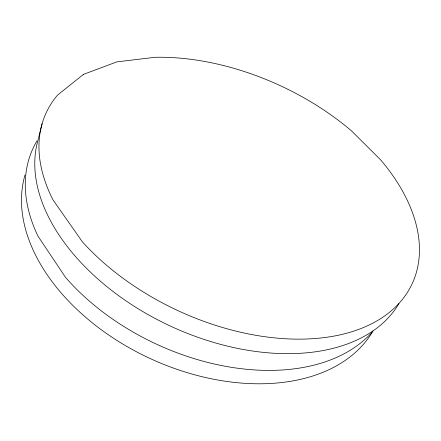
<?xml version="1.0" encoding="UTF-8"?>
<svg xmlns="http://www.w3.org/2000/svg" width="441" height="441" viewBox="0 0 441 441"><rect width="100%" height="100%" fill="white"/><g stroke="black" fill="none" stroke-linecap="round" stroke-linejoin="round"><path stroke-width="0.66" d="M42.099 123.756L38.003 140.144A198.759 124.627 25.1 0 0 173.252 327.382A198.759 124.627 25.1 0 0 398.923 303.601M371.989 332.31A194.288 125.713 24.9 0 1 65.533 277.372L37.948 236.111A194.288 125.713 24.9 0 1 36.901 140.999M373.02 330.932A191.317 126.49 24.9 0 1 153.22 359.922A191.317 126.49 24.9 0 1 24.983 175.055M83.498 74.353L57.606 95.047A201.967 123.574 25.1 0 0 53.019 199.933L82.379 241.822A201.967 123.574 25.1 0 0 347.177 333.087A201.967 123.574 25.1 0 0 380.798 160.028L351.505 130.861A201.967 123.574 25.1 0 0 155.127 57.286L116.876 61.872L83.498 74.353"/></g></svg>
